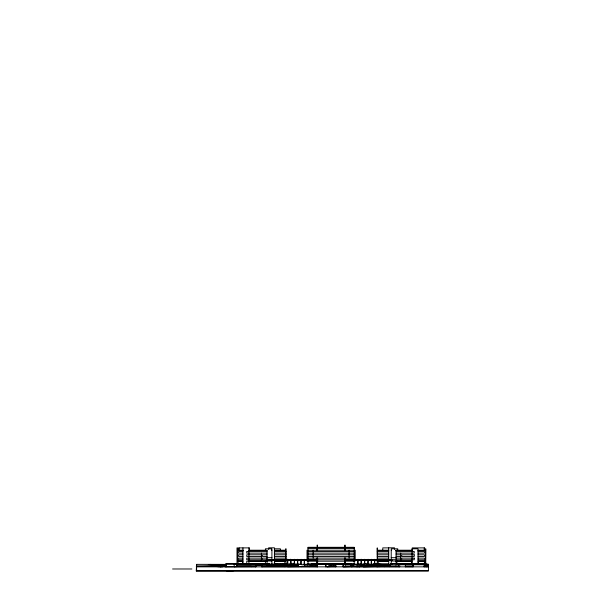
<?xml version="1.0" encoding="UTF-8"?>
<svg xmlns="http://www.w3.org/2000/svg" width="601" height="601" viewBox="0 0 601 601"><rect width="100%" height="100%" fill="white"/><g stroke="black" fill="none" stroke-linecap="round" stroke-linejoin="round"><path stroke-width="0.9" d="M273.432 565.661L271.652 565.744M280.156 566.6L280.149 566.232M298.427 565.594L273.432 565.015L286.106 564.226L271.652 564.895L275.574 565.143M274.334 565.841L298.427 565.466M276.129 566.067L285.137 566.6L276.137 565.939M426.537 564.226L428.43 564.226L428.43 570.95L196.249 570.95L196.617 564.354L226.427 564.369M212.762 564.7L210.004 564.362M196.287 570.95L428.43 570.762M209.794 564.534L208.329 564.534L213.19 564.7A21.02 0.781 0 0 1 217.524 564.745A13.297 0.496 0 0 1 222.25 564.865L224.586 564.85A11.915 0.443 0 0 1 225.525 564.782L226.239 564.745M225.991 566.578L221.341 566.623A29.194 1.089 0 0 1 217.171 565.744A11.171 0.413 0 0 1 220.049 565.556A19.683 0.736 0 0 0 225.217 565.203L225.503 565.143A19.683 0.736 0 0 0 225.413 564.91A10.487 0.391 0 0 1 226.186 564.685M255.703 566.72L225.09 566.848M378.562 565.533L388.832 564.94L378.592 564.189L388.817 564.189M372.936 565.601L372.936 564.189L376.925 564.189L376.925 566.72L380.561 566.518M382.198 566.427L387.6 566.119M226.322 570.777L233.571 570.762M308.012 547.549L354.214 547.549M388.772 547.887L382.777 547.887L382.777 550.629M308.012 548.548L316.704 548.548L316.704 550.216M317.621 548.548L344.606 548.548M354.214 548.548L345.522 548.548L345.522 550.216M274.379 548.796L280.366 548.796L280.366 550.629M237.658 550.216L243.405 550.216M248.927 550.216L267.054 550.216L267.054 563.933L246.741 563.933L246.741 561.191L267.054 561.191M271.915 550.216L271.494 550.216L271.494 548.796M274.379 550.216L285.648 550.216M377.488 550.216L388.772 550.216M391.221 550.216L391.634 550.216M395.691 550.216L412.647 550.216M418.033 550.216L425.478 550.216M237.658 550.463L242.939 550.463M248.927 550.463L267.054 550.463M274.409 550.463L285.633 550.463M377.496 550.463L388.727 550.463M396.074 550.463L412.046 550.463M418.033 550.463L425.478 550.463M242.939 551.463L238.657 551.463L238.657 553.123L242.939 553.123M267.054 551.463L246.741 551.463L246.741 553.123L267.054 553.123M274.409 551.463L286.061 551.463M308.012 551.463L354.214 551.463M377.24 551.463L388.727 551.463M412.046 551.463L414.232 551.463L414.232 553.123L396.074 553.123M418.033 551.463L424.479 551.463L424.479 553.123L418.033 553.123M396.074 551.5L412.046 551.5M274.409 553.123L286.061 553.123M308.012 553.123L354.214 553.123M377.24 553.123L388.727 553.123M242.939 554.791L238.657 554.791L238.657 556.451L242.939 556.451M261.405 554.791L246.741 554.791L246.741 556.451L261.405 556.451M267.054 554.791L262.397 554.791L262.397 556.451L267.054 556.451M274.409 554.791L286.061 554.791M308.012 554.791L354.214 554.791M377.24 554.791L388.727 554.791M396.074 554.791L400.732 554.791M418.033 554.791L424.479 554.791L424.479 556.451L418.033 556.451M274.409 556.451L286.061 556.451M308.012 556.451L354.214 556.451M377.24 556.451L388.727 556.451M396.074 556.451L400.732 556.451M267.054 557.698L271.915 557.698M391.221 557.698L396.074 557.698M242.939 558.111L238.657 558.111L238.657 559.779L242.939 559.779M261.405 558.111L246.741 558.111L246.741 559.779L261.405 559.779M267.054 558.111L262.397 558.111L262.397 559.779L267.054 559.779M274.409 558.111L286.061 558.111M308.012 558.111L354.214 558.111M377.24 558.111L388.727 558.111M396.074 558.111L400.732 558.111M418.033 558.111L424.479 558.111L424.479 559.779L418.033 559.779M287.774 559.268L287.451 564.354M290.786 559.268L291.109 564.354M361.118 559.268L361.441 564.85M266.867 559.606L317.223 559.689M344.794 559.606L395.142 559.689M286.061 559.779L274.409 559.779L274.409 547.804L268.655 547.804L268.655 549.412M317.621 559.779L344.606 559.779M396.074 559.779L400.732 559.779M268.737 560.215L317.223 560.132M344.794 560.132L392.348 560.215M268.737 560.402L317.223 560.402M344.794 560.402L392.348 560.402M268.737 560.485L317.223 560.485M344.794 560.485L392.348 560.485M242.939 561.026L237.658 561.026L237.658 547.887L236.989 547.887L236.989 564.354M248.927 561.026L271.915 561.026M285.648 561.026L274.409 561.026L274.409 564.354M308.749 561.026L307.013 561.026L307.013 550.216L355.214 550.216L355.214 561.026L353.478 561.026M391.221 561.026L412.046 561.026M418.033 561.026L425.478 561.026M238.071 561.191L242.691 561.191L242.691 563.933L238.071 563.933M284.814 561.191L274.657 561.191L274.657 563.933L284.814 563.933M308.012 561.191L316.704 561.191L316.704 563.933L308.012 563.933M317.621 561.191L344.606 561.191M354.214 561.191L345.522 561.191L345.522 563.933L354.214 563.933L354.214 561.026M377.24 561.191L388.727 561.191M396.074 561.191L411.798 561.191L411.798 563.933L396.074 563.933L396.074 550.216M424.644 563.52L390.485 563.52L390.485 565.887M364.176 563.851L365.874 563.851M317.621 563.933L344.606 563.933M367.196 563.978L363.305 563.978L363.305 564.767M376.842 563.933L373.018 563.933L373.018 565.533M377.24 563.933L378.239 563.933M390.567 563.933L392.355 563.933M424.396 563.933L418.281 563.933L418.281 561.191L424.396 561.191L424.396 564.354L388.314 564.354M425.08 563.978L426.455 563.978L426.537 566.848M233.586 564.016L237.17 564.016M285.678 564.016L299.418 564.099M388.727 564.016L378.239 564.016L378.239 561.026M269.323 564.226L287.894 564.226M309.049 564.189L305.361 564.354M351.052 564.189L363.305 564.189M366.572 564.189L367.279 564.189M225.991 564.354L287.811 564.226M289.487 564.354L350.834 564.354M350.969 564.354L363.184 564.354M366.572 564.354L373.897 564.354M378.592 564.286L380.208 564.444M424.644 564.354L428.43 564.354M289.487 564.467L298.427 564.467M325.817 564.474L325.817 566.848L325.892 564.474L317.208 564.474L317.11 566.848M367.279 564.474L372.936 564.474M380.208 564.407L383.919 564.662M388.817 564.467L390.485 564.467M289.404 564.534L298.427 564.594M372.936 564.602L366.933 564.354M388.817 564.564L390.567 564.564M289.487 564.722L298.427 564.722M359.706 564.639L363.305 564.639M367.279 564.722L372.936 564.722M289.404 564.752L298.427 564.842M350.834 564.767L353.719 564.767L353.719 565.977M367.279 564.85L372.936 564.85M289.487 564.97L298.427 564.97M367.279 564.978L372.936 564.978M388.794 564.94L390.485 564.94M236.644 565.015L270.45 565.015L270.45 566.059M289.487 565.09L298.427 565.09M304.346 565.015L310.319 565.015M350.834 565.06L351.848 565.06L351.848 566.848M367.279 565.098L372.936 565.098M289.487 565.218L298.427 565.218M372.936 565.225L356.926 565.721L357.009 566.848M425.275 565.233L426.537 565.233M289.487 565.346L298.427 565.346M367.279 565.353L372.936 565.353M310.401 565.436L315.961 565.436M367.279 565.473L372.936 565.473M388.817 565.421L386.781 565.421L386.781 565.811L386.781 565.173M383.949 565.533L365.295 565.721M425.275 565.571L426.537 565.571M298.427 565.714L289.239 565.849M376.925 565.721L365.047 565.849M424.644 565.661L426.537 565.661M298.427 565.849L288.991 565.977M376.925 565.849L364.799 565.977M426.537 565.766L428.43 565.766M298.427 565.977L288.743 566.097M345.147 565.977L357.009 565.977M376.925 565.977L364.552 566.097M405.359 565.887L413.075 565.887M426.537 565.894L428.43 565.894M266.814 566.059L273.207 566.059L273.124 565.661L273.207 566.202L266.589 566.202M298.427 566.097L288.495 566.225M377.03 565.999L364.296 566.225M387.269 566.089L384.58 566.089L384.58 566.72M426.537 566.022L428.43 566.022M276.437 566.21L280.149 566.36M298.427 566.225L288.24 566.345M376.925 566.225L364.048 566.345M387.269 566.18L389.245 566.119M424.524 566.18L428.43 566.15M236.741 566.307L251.271 566.307L251.271 566.72M298.427 566.345L287.992 566.473M376.925 566.345L363.8 566.473M384.58 566.292L387.269 566.292M298.427 566.473L287.744 566.6M315.961 566.39L301.664 566.307M335.305 566.39L327.477 566.72M376.925 566.473L363.552 566.6M384.58 566.375L387.269 566.375L387.269 565.887L398.561 565.887L398.561 566.72M424.073 566.473L428.43 566.382M262.013 566.6L285.137 566.6M298.427 566.6L287.496 566.72M351.848 566.51L343.772 566.848M377.03 566.495L363.305 566.848M379.862 566.51L384.58 566.51M405.359 566.6L413.075 566.6M262.021 566.72L317.336 566.72M325.817 566.72L335.298 566.72M343.772 566.72L399.688 566.72M405.412 566.72L413.075 566.72M424.073 566.72L428.43 566.72M196.249 566.848L428.43 566.848M172.57 568.982L191.877 568.982M222.46 566.848L221.341 566.788A29.194 1.089 0 0 1 220.154 566.72M220.65 566.848L220.131 566.818A30.651 1.142 0 0 1 214.835 566.157L215.451 565.954L214.234 565.932A27.676 1.029 0 0 1 197.519 566.202L196.369 566.202L197.413 566.142A26.219 0.977 0 0 0 212.04 565.932L217.284 565.766A12.621 0.473 0 0 1 218.629 565.699L219.981 565.646A18.225 0.684 0 0 0 224.173 565.143L223.88 565.06A11.87 0.443 0 0 0 216.984 564.797A19.63 0.736 0 0 0 212.927 564.752M273.432 564.895L283.349 565.466L283.349 565.872M235.081 566.848L234.473 566.72M283.349 565.594L273.35 565.872M427.784 564.226L427.784 565.894M427.784 566.022L427.784 566.72M425.808 564.955L425.808 565.661L425.726 548.796L425.478 564.354M425.065 566.059L425.162 566.72M424.727 564.955L424.727 565.661M424.644 550.216L424.644 547.887L412.256 547.887L412.256 550.216M424.644 561.026L424.644 566.18M424.441 566.059L424.524 566.473M424.231 547.887L424.231 550.216M424.073 566.848L424.073 564.767L413.075 564.767L413.075 566.848M418.033 564.354L418.033 548.796L412.046 548.796L412.046 564.354M412.992 565.263L412.992 565.887M405.442 565.263L405.442 565.887M405.359 566.848L405.359 564.767L399.688 564.767L399.688 566.848M400.732 553.123L400.732 561.026M398.478 565.473L398.478 565.887M397.742 550.216L397.742 548.796L391.221 548.796L391.221 564.354M396.908 561.026L396.908 563.933M395.894 565.887L395.894 566.72M394.481 549.412L394.481 547.804L388.727 547.804L388.727 559.779L377.24 559.779L377.24 547.887L377.488 561.026L388.727 561.026L388.817 566.119M392.438 563.52L392.438 564.354M392.355 563.52L392.355 564.189M390.733 563.52L390.733 564.354M390.402 565.473L390.402 565.887M389.328 565.473L389.245 566.72M388.674 564.94L388.674 565.533M383.663 565.105L383.663 565.533M380.974 566.225L380.974 565.729L378.675 565.406M379.862 566.27L379.862 566.72M377.24 560.695L377.24 564.354M377.007 565.533L376.962 566.72M374.754 564.354L374.754 559.268L374.423 564.354M371.426 564.354L371.426 559.268L371.095 564.354M369.713 563.851L369.713 564.354M368.691 564.354L368.691 563.851L368.601 564.354M368.511 563.851L368.511 564.354M368.338 563.851L368.436 564.354M368.248 563.851L368.248 564.354M368.09 564.354L368.097 559.268L367.759 564.354M367.384 563.851L367.406 564.602M367.196 564.189L367.279 565.601M364.769 564.354L364.769 559.268L364.439 564.354M362.501 564.354L362.501 564.85M361.111 559.268L361.111 564.85L360.946 563.851M359.946 564.354L359.946 564.85M359.864 563.851L359.864 564.354M359.744 566.72L345.064 566.39L345.147 565.684M359.661 566.39L359.661 566.848M358.076 564.354L358.076 564.85M357.993 564.354L358.001 559.268L357.663 564.354M353.636 564.189L353.553 564.767M351.931 566.39L351.931 566.848M350.916 565.684L350.916 566.39M350.834 566.39L350.834 563.52L311.957 563.52L311.866 565.436M350.751 565.353L350.751 565.977M350.586 563.52L350.586 564.354M349.707 563.52L349.707 564.189M349.504 563.52L349.504 564.354M349.083 550.216L349.083 558.111M348.122 563.52L348.122 564.189M347.919 563.52L347.919 564.354M347.851 559.651L347.851 560.485M346.837 563.52L346.837 564.354M345.522 558.111L345.522 559.779L354.214 559.779L354.214 547.301L308.012 547.301L308.012 559.779L316.704 559.779L316.704 558.111M345.087 563.52L345.087 564.354M344.982 550.508L344.982 544.972L344.606 550.216M344.982 557.893L344.982 564.354M344.606 558.111L344.606 564.354M343.156 563.52L343.156 564.354M343.201 566.848L343.201 564.474L335.914 564.474L335.914 566.848M343.096 564.474L343.096 566.848M340.767 563.52L340.767 564.354M338.371 563.52L338.371 564.354M335.959 563.52L335.959 564.354M335.29 563.52L335.29 564.354M335.298 566.848L335.305 565.436L328.777 565.436L328.777 566.39M333.54 563.52L333.54 564.354M333.547 564.767L333.547 565.436M331.113 563.52L331.113 564.354M331.113 564.767L331.113 565.436M328.792 563.52L328.792 564.354M327.703 566.39L327.703 566.848M327.447 563.52L327.447 564.354M325.817 563.52L325.855 564.354M317.621 550.216L317.245 544.972L317.245 550.508M317.621 558.111L317.621 564.354M317.245 557.893L317.253 564.354M317.336 564.474L317.336 566.848M316.013 563.52L316.013 564.354M315.878 564.767L315.961 566.72M313.144 550.216L313.151 558.111M313.144 563.52L313.144 564.354M312.896 563.52L312.896 564.271M312.204 563.52L312.204 564.354M310.484 564.767L310.484 565.436M310.319 566.473L310.319 564.271L310.401 566.39L301.582 566.307L301.582 566.72M309.154 566.307L309.154 566.72M308.012 561.026L308.012 564.354M307.742 564.271L307.742 565.015M304.624 564.271L304.624 566.473M304.414 564.354L304.414 559.268L304.083 564.354M301.086 564.354L301.086 559.268L300.755 564.354M298.427 564.271L298.427 566.72M297.758 564.354L297.758 559.268L297.427 564.354M294.437 564.354L294.437 559.268L294.099 564.354M293.378 564.099L289.907 564.099M290.779 559.268L290.779 564.354M289.487 565.714L289.487 564.226L289.404 565.466M287.781 559.268L287.781 564.354M286.114 564.647L286.061 548.796L285.648 548.796L285.633 559.779M286.114 564.767L286.114 565.594M285.122 565.466L285.137 566.72M284.814 561.026L284.814 564.354M280.502 564.099L280.502 564.647M277.85 564.519L277.85 565.594M276.971 564.099L276.971 564.835M276.437 565.924L276.437 566.39M273.432 565.594L273.432 566.089M271.915 564.354L271.915 548.796L265.394 548.796L265.394 550.216M270.788 565.616L270.788 566.059M270.367 565.015L236.726 564.767L236.741 566.72L236.704 565.015M269.323 565.038L269.323 563.52L225.991 563.52L225.991 566.743M269.075 563.52L269.075 564.354M265.394 561.026L265.394 563.933M262.096 566.202L262.096 566.6M262.013 564.767L262.013 566.848M261.766 566.848L261.766 565.263L255.951 565.263L255.951 566.848M261.405 553.123L261.405 561.026M255.703 564.767L255.703 566.848M249.468 550.216L249.468 547.887L238.657 547.887L238.657 550.216M248.927 547.887L248.927 563.933M242.939 547.887L242.939 564.354M239.07 547.887L239.07 550.216M238.071 561.026L238.071 564.354M234.18 564.354L234.18 566.72M233.834 563.52L233.834 564.354M233.586 563.52L233.586 564.354M226.239 563.52L226.322 566.72M196.617 564.354L196.617 570.762M226.186 564.85A10.487 0.391 0 0 0 225.413 565.075A19.675 0.736 0 0 1 225.668 565.256M225.217 565.368A19.675 0.736 0 0 1 220.049 565.721A11.171 0.413 0 0 0 217.171 565.909A29.194 1.089 0 0 0 219.117 566.645M414.232 554.791L401.731 554.791L401.731 556.451L414.232 556.451L414.232 554.791M414.232 558.111L401.731 558.111L401.731 559.779L414.232 559.779L414.232 558.111M387.577 565.834L378.592 565.533L387.577 565.834"/></g></svg>
